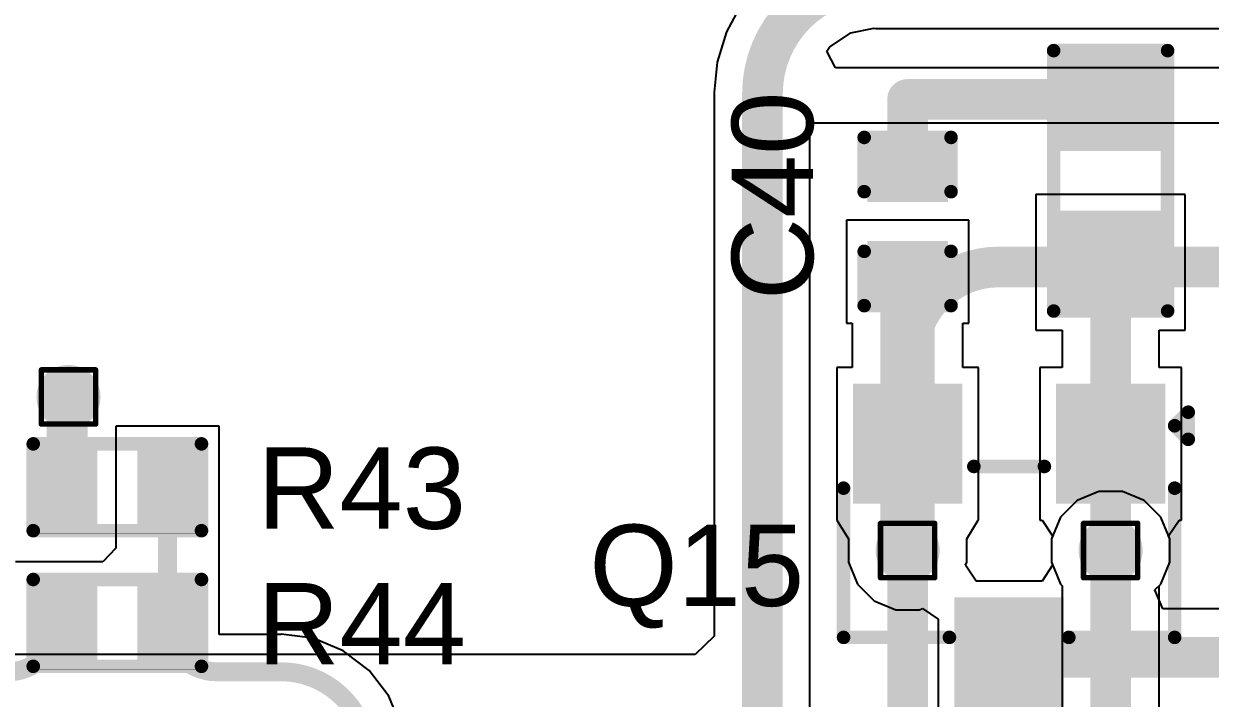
# Model space of a CAD drawing. Header units: inches. Extents: x -40 to 219, y 2 to 133.
# Drawn here: x 25.39 to 36.49, y 32.44 to 38.76 of the extents above; entities that cross this region are included whole.
import ezdxf

# ---------------------------------------------------------------- set-up
doc = ezdxf.new("R2010")
doc.units = ezdxf.units.IN
for name, color, linetype in [('Bottom Layer', 5, 'Continuous'), ('Drill Drawing', 1, 'Continuous'), ('Top Layer', 1, 'Continuous'), ('Top Overlay', 2, 'Continuous'), ('Top Paste', 8, 'Continuous'), ('Top Solder', 216, 'Continuous'), ('Via Holes', 16, 'Continuous')]:
    doc.layers.add(name, color=color, linetype=linetype)
doc.styles.add('Arial', font='', dxfattribs={"height": 0.2})
doc.styles.get('Arial').set_extended_font_data('Arial')

# ---------------------------------------------------------------- blocks, each defined once
blk = doc.blocks.new('R___0603_42')
at = {"layer": 'Top Layer'}
for points in [[(-0.3809999999999999, 0.4445), (-0.3809999999999999, -0.4445), (-1.143, -0.4445), (-1.143, 0.4445)], [(1.143, 0.4445), (1.143, -0.4445), (0.3809999999999999, -0.4445), (0.3809999999999999, 0.4445)]]:
    blk.add_hatch(color=1, dxfattribs=at).paths.add_polyline_path(points)
at = {"layer": 'Top Paste'}
for points in [[(-0.3809999999999999, 0.4445), (-0.3809999999999999, -0.4445), (-1.143, -0.4445), (-1.143, 0.4445)], [(1.143, 0.4445), (1.143, -0.4445), (0.3809999999999999, -0.4445), (0.3809999999999999, 0.4445)]]:
    blk.add_hatch(color=8, dxfattribs=at).paths.add_polyline_path(points)
at = {"layer": 'Top Solder'}
for points in [[(-0.2794, 0.5460999999999999), (-0.2794, -0.5460999999999999), (-1.2446, -0.5460999999999999), (-1.2446, 0.5460999999999999)], [(1.2446, 0.5460999999999999), (1.2446, -0.5460999999999999), (0.2794, -0.5460999999999999), (0.2794, 0.5460999999999999)]]:
    blk.add_hatch(color=216, dxfattribs=at).paths.add_polyline_path(points)
at = {"layer": 'Top Overlay'}
for points in [[(1.2192, 0.5334, 0.127, 0.127, 0), (-1.2192, 0.5334, 0.127, 0.127, 0)], [(-1.2192, -0.5334, 0.127, 0.127, 0), (-1.2192, 0.5334, 0.127, 0.127, 0)], [(1.2192, -0.5334, 0.127, 0.127, 0), (1.2192, 0.5334, 0.127, 0.127, 0)], [(1.2192, -0.5334, 0.127, 0.127, 0), (-1.2192, -0.5334, 0.127, 0.127, 0)]]:
    blk.add_lwpolyline(points, format="xyseb", dxfattribs=at)
for points in [[(-1.25095, 0.5334, 0.0635, 0.0635, 1), (-1.18745, 0.5334, 0.0635, 0.0635, 1)], [(-1.25095, 0.5334, 0.0635, 0.0635, 1), (-1.18745, 0.5334, 0.0635, 0.0635, 1)], [(1.18745, 0.5334, 0.0635, 0.0635, 1), (1.25095, 0.5334, 0.0635, 0.0635, 1)], [(1.18745, 0.5334, 0.0635, 0.0635, 1), (1.25095, 0.5334, 0.0635, 0.0635, 1)], [(-1.25095, -0.5334, 0.0635, 0.0635, 1), (-1.18745, -0.5334, 0.0635, 0.0635, 1)], [(-1.25095, -0.5334, 0.0635, 0.0635, 1), (-1.18745, -0.5334, 0.0635, 0.0635, 1)], [(1.18745, -0.5334, 0.0635, 0.0635, 1), (1.25095, -0.5334, 0.0635, 0.0635, 1)], [(1.18745, -0.5334, 0.0635, 0.0635, 1), (1.25095, -0.5334, 0.0635, 0.0635, 1)]]:
    blk.add_lwpolyline(points, format="xyseb", close=True, dxfattribs=at)
blk = doc.blocks.new('R___0402_74')
at = {"layer": 'Top Layer'}
for points in [[(-0.6985, -0.31750254), (-0.6985, 0.31749746), (-0.2412999999999999, 0.31749746), (-0.2413, -0.31750254)], [(0.2412999999999999, -0.31750254), (0.2413, 0.31749746), (0.6985, 0.31749746), (0.6985, -0.31750254)]]:
    blk.add_hatch(color=1, dxfattribs=at).paths.add_polyline_path(points)
at = {"layer": 'Top Paste'}
for points in [[(-0.6985, -0.31750254), (-0.6985, 0.31749746), (-0.2412999999999999, 0.31749746), (-0.2413, -0.31750254)], [(0.2412999999999999, -0.31750254), (0.2413, 0.31749746), (0.6985, 0.31749746), (0.6985, -0.31750254)]]:
    blk.add_hatch(color=8, dxfattribs=at).paths.add_polyline_path(points)
at = {"layer": 'Top Solder'}
for points in [[(-0.75350116, -0.3725037), (-0.75350116, 0.3724986199999999), (-0.1862988399999999, 0.3724986199999999), (-0.18629884, -0.3725037)], [(0.1862988399999999, -0.3725037), (0.18629884, 0.3724986199999999), (0.75350116, 0.3724986199999999), (0.75350116, -0.3725037)]]:
    blk.add_hatch(color=216, dxfattribs=at).paths.add_polyline_path(points)
at = {"layer": 'Top Overlay'}
for points in [[(-0.78740254, -0.40640508, 0.127, 0.127, 0), (-0.7874, 0.40639746, 0.127, 0.127, 0)], [(-0.7874, 0.40639746, 0.127, 0.127, 0), (0.7874, 0.40639746, 0.127, 0.127, 0)], [(0.7874, 0.40639746, 0.127, 0.127, 0), (0.78740254, -0.40640508, 0.127, 0.127, 0)], [(-0.78740254, -0.40640508, 0.127, 0.127, 0), (0.78740254, -0.40640508, 0.127, 0.127, 0)], [(-0.8128, -0.4318, 0.0032258, 0.0032258, 0), (0.8128, -0.4318, 0.0032258, 0.0032258, 0)]]:
    blk.add_lwpolyline(points, format="xyseb", dxfattribs=at)
for points in [[(-0.8191499999999999, 0.40639746, 0.0635, 0.0635, 1), (-0.7556499999999999, 0.40639746, 0.0635, 0.0635, 1)], [(-0.8191499999999999, 0.40639746, 0.0635, 0.0635, 1), (-0.7556499999999999, 0.40639746, 0.0635, 0.0635, 1)], [(0.7556499999999999, 0.40639746, 0.0635, 0.0635, 1), (0.8191499999999999, 0.40639746, 0.0635, 0.0635, 1)], [(0.7556499999999999, 0.40639746, 0.0635, 0.0635, 1), (0.8191499999999999, 0.40639746, 0.0635, 0.0635, 1)], [(-0.8191525399999998, -0.40640508, 0.0635, 0.0635, 1), (-0.75565254, -0.40640508, 0.0635, 0.0635, 1)], [(-0.8191525399999998, -0.40640508, 0.0635, 0.0635, 1), (-0.75565254, -0.40640508, 0.0635, 0.0635, 1)], [(-0.81360518, -0.4318, 0.0016129, 0.0016129, 1), (-0.8119948199999999, -0.4318, 0.0016129, 0.0016129, 1)], [(0.75565254, -0.40640508, 0.0635, 0.0635, 1), (0.8191525399999998, -0.40640508, 0.0635, 0.0635, 1)], [(0.75565254, -0.40640508, 0.0635, 0.0635, 1), (0.8191525399999998, -0.40640508, 0.0635, 0.0635, 1)], [(0.8119948199999999, -0.4318, 0.0016129, 0.0016129, 1), (0.81360518, -0.4318, 0.0016129, 0.0016129, 1)]]:
    blk.add_lwpolyline(points, format="xyseb", close=True, dxfattribs=at)
blk = doc.blocks.new('R___0402_75')
at = {"layer": 'Top Layer'}
for points in [[(-0.6985, -0.3175), (-0.6985, 0.3175), (-0.2412999999999999, 0.3175), (-0.2413, -0.3175)], [(0.2412999999999999, -0.3175), (0.2413, 0.3175), (0.6985, 0.3175), (0.6985, -0.3175)]]:
    blk.add_hatch(color=1, dxfattribs=at).paths.add_polyline_path(points)
at = {"layer": 'Top Paste'}
for points in [[(-0.6985, -0.3175), (-0.6985, 0.3175), (-0.2412999999999999, 0.3175), (-0.2413, -0.3175)], [(0.2412999999999999, -0.3175), (0.2413, 0.3175), (0.6985, 0.3175), (0.6985, -0.3175)]]:
    blk.add_hatch(color=8, dxfattribs=at).paths.add_polyline_path(points)
at = {"layer": 'Top Solder'}
for points in [[(-0.75350116, -0.37250116), (-0.75350116, 0.37250116), (-0.1862988399999999, 0.37250116), (-0.18629884, -0.37250116)], [(0.1862988399999999, -0.37250116), (0.18629884, 0.37250116), (0.75350116, 0.37250116), (0.75350116, -0.37250116)]]:
    blk.add_hatch(color=216, dxfattribs=at).paths.add_polyline_path(points)
at = {"layer": 'Top Overlay'}
for points in [[(-0.7874, 0.4064, 0.127, 0.127, 0), (0.7874, 0.4064, 0.127, 0.127, 0)], [(-0.7874, -0.4064, 0.127, 0.127, 0), (-0.7874, 0.4064, 0.127, 0.127, 0)], [(0.7874, 0.4064, 0.127, 0.127, 0), (0.78740254, -0.40640254, 0.127, 0.127, 0)], [(-0.7874, -0.4064, 0.127, 0.127, 0), (0.78740254, -0.40640254, 0.127, 0.127, 0)], [(-0.8128, -0.4317974599999999, 0.0032258, 0.0032258, 0), (0.8127974599999999, -0.4317974599999999, 0.0032258, 0.0032258, 0)]]:
    blk.add_lwpolyline(points, format="xyseb", dxfattribs=at)
for points in [[(-0.8191499999999999, 0.4064, 0.0635, 0.0635, 1), (-0.7556499999999999, 0.4064, 0.0635, 0.0635, 1)], [(-0.8191499999999999, 0.4064, 0.0635, 0.0635, 1), (-0.7556499999999999, 0.4064, 0.0635, 0.0635, 1)], [(0.7556499999999999, 0.4064, 0.0635, 0.0635, 1), (0.8191499999999999, 0.4064, 0.0635, 0.0635, 1)], [(0.7556499999999999, 0.4064, 0.0635, 0.0635, 1), (0.8191499999999999, 0.4064, 0.0635, 0.0635, 1)], [(-0.8191499999999999, -0.4064, 0.0635, 0.0635, 1), (-0.7556499999999999, -0.4064, 0.0635, 0.0635, 1)], [(-0.8191499999999999, -0.4064, 0.0635, 0.0635, 1), (-0.7556499999999999, -0.4064, 0.0635, 0.0635, 1)], [(-0.81360518, -0.4317974599999999, 0.0016129, 0.0016129, 1), (-0.8119948199999999, -0.4317974599999999, 0.0016129, 0.0016129, 1)], [(0.75565254, -0.40640254, 0.0635, 0.0635, 1), (0.8191525399999998, -0.40640254, 0.0635, 0.0635, 1)], [(0.75565254, -0.40640254, 0.0635, 0.0635, 1), (0.8191525399999998, -0.40640254, 0.0635, 0.0635, 1)], [(0.81199228, -0.4317974599999999, 0.0016129, 0.0016129, 1), (0.8136026399999999, -0.4317974599999999, 0.0016129, 0.0016129, 1)]]:
    blk.add_lwpolyline(points, format="xyseb", close=True, dxfattribs=at)
blk = doc.blocks.new('SOT_23_121')
at = {"layer": 'Top Layer'}
for points in [[(-0.41000045, 1.46000089), (0.41000045, 1.46000089), (0.41000045, 0.54000019), (-0.41000045, 0.54000019)], [(-1.36000109, -0.54000019), (-0.54000019, -0.54000019), (-0.54000019, -1.46000089), (-1.36000109, -1.46000089)], [(0.54000019, -0.54000019), (1.36000109, -0.54000019), (1.36000109, -1.46000089), (0.54000019, -1.46000089)]]:
    blk.add_hatch(color=1, dxfattribs=at).paths.add_polyline_path(points)
at = {"layer": 'Top Paste'}
for points in [[(-0.41000045, 1.46000089), (0.41000045, 1.46000089), (0.41000045, 0.54000019), (-0.41000045, 0.54000019)], [(-1.36000109, -0.54000019), (-0.54000019, -0.54000019), (-0.54000019, -1.46000089), (-1.36000109, -1.46000089)], [(0.54000019, -0.54000019), (1.36000109, -0.54000019), (1.36000109, -1.46000089), (0.54000019, -1.46000089)]]:
    blk.add_hatch(color=8, dxfattribs=at).paths.add_polyline_path(points)
at = {"layer": 'Top Solder'}
for points in [[(-0.51160045, 1.56160089), (0.51160045, 1.56160089), (0.51160045, 0.43840019), (-0.51160045, 0.43840019)], [(-1.46160109, -0.43840019), (-0.43840019, -0.43840019), (-0.43840019, -1.56160089), (-1.46160109, -1.56160089)], [(0.43840019, -0.43840019), (1.46160109, -0.43840019), (1.46160109, -1.56160089), (0.43840019, -1.56160089)]]:
    blk.add_hatch(color=216, dxfattribs=at).paths.add_polyline_path(points)
at = {"layer": 'Top Overlay'}
for points in [[(-0.5588, 0.8128, 0.127, 0.127, 0), (-1.54940254, 0.8127974599999999, 0.127, 0.127, 0)], [(-1.5494, -0.5841999999999999, 0.127, 0.127, 0), (-1.54940254, 0.8127974599999999, 0.127, 0.127, 0)], [(1.54940254, 0.8127974599999999, 0.127, 0.127, 0), (0.5588, 0.8128, 0.127, 0.127, 0)], [(1.54940254, 0.8127974599999999, 0.127, 0.127, 0), (1.5494, -0.5841999999999999, 0.127, 0.127, 0)], [(0.3302, -0.7874, 0.127, 0.127, 0), (-0.3302, -0.7874, 0.127, 0.127, 0)], [(-1.5494, -1.1684, 0.127, 0.127, 0), (-1.6764, -1.0414, 0.127, 0.127, 0)], [(-1.6764, -1.0414, 0.127, 0.127, 0), (-1.6764, -1.29540254, 0.127, 0.127, 0)], [(-1.5494, -1.1684, 0.127, 0.127, 0), (-1.6764, -1.29540254, 0.127, 0.127, 0)]]:
    blk.add_lwpolyline(points, format="xyseb", dxfattribs=at)
for points in [[(-1.58115254, 0.8127974599999999, 0.0635, 0.0635, 1), (-1.51765254, 0.8127974599999999, 0.0635, 0.0635, 1)], [(-1.58115254, 0.8127974599999999, 0.0635, 0.0635, 1), (-1.51765254, 0.8127974599999999, 0.0635, 0.0635, 1)], [(-0.5905499999999999, 0.8128, 0.0635, 0.0635, 1), (-0.52705, 0.8128, 0.0635, 0.0635, 1)], [(0.52705, 0.8128, 0.0635, 0.0635, 1), (0.5905499999999999, 0.8128, 0.0635, 0.0635, 1)], [(1.51765254, 0.8127974599999999, 0.0635, 0.0635, 1), (1.58115254, 0.8127974599999999, 0.0635, 0.0635, 1)], [(1.51765254, 0.8127974599999999, 0.0635, 0.0635, 1), (1.58115254, 0.8127974599999999, 0.0635, 0.0635, 1)], [(-1.58115, -0.5841999999999999, 0.0635, 0.0635, 1), (-1.51765, -0.5841999999999999, 0.0635, 0.0635, 1)], [(1.51765, -0.5841999999999999, 0.0635, 0.0635, 1), (1.58115, -0.5841999999999999, 0.0635, 0.0635, 1)], [(-0.36195, -0.7874, 0.0635, 0.0635, 1), (-0.29845, -0.7874, 0.0635, 0.0635, 1)], [(0.29845, -0.7874, 0.0635, 0.0635, 1), (0.36195, -0.7874, 0.0635, 0.0635, 1)], [(-1.70815, -1.0414, 0.0635, 0.0635, 1), (-1.64465, -1.0414, 0.0635, 0.0635, 1)], [(-1.70815, -1.0414, 0.0635, 0.0635, 1), (-1.64465, -1.0414, 0.0635, 0.0635, 1)], [(-1.58115, -1.1684, 0.0635, 0.0635, 1), (-1.51765, -1.1684, 0.0635, 0.0635, 1)], [(-1.58115, -1.1684, 0.0635, 0.0635, 1), (-1.51765, -1.1684, 0.0635, 0.0635, 1)], [(-1.70815, -1.29540254, 0.0635, 0.0635, 1), (-1.64465, -1.29540254, 0.0635, 0.0635, 1)], [(-1.70815, -1.29540254, 0.0635, 0.0635, 1), (-1.64465, -1.29540254, 0.0635, 0.0635, 1)]]:
    blk.add_lwpolyline(points, format="xyseb", close=True, dxfattribs=at)
blk = doc.blocks.new('C___0402_172')
at = {"layer": 'Top Layer'}
for points in [[(-0.6985025399999999, -0.3175), (-0.6985025399999999, 0.3174999999999999), (-0.2413025400000001, 0.3175), (-0.2413025399999999, -0.3174999999999999)], [(0.2413000000000001, -0.3175), (0.2412999999999999, 0.3174999999999999), (0.6985, 0.3175), (0.6985, -0.3174999999999999)]]:
    blk.add_hatch(color=1, dxfattribs=at).paths.add_polyline_path(points)
at = {"layer": 'Top Paste'}
for points in [[(-0.6985025399999999, -0.3175), (-0.6985025399999999, 0.3174999999999999), (-0.2413025400000001, 0.3175), (-0.2413025399999999, -0.3174999999999999)], [(0.2413000000000001, -0.3175), (0.2412999999999999, 0.3174999999999999), (0.6985, 0.3175), (0.6985, -0.3174999999999999)]]:
    blk.add_hatch(color=8, dxfattribs=at).paths.add_polyline_path(points)
at = {"layer": 'Top Solder'}
for points in [[(-0.75850242, -0.3774998800000001), (-0.75850242, 0.3774998799999999), (-0.1813026600000001, 0.3774998800000001), (-0.1813026599999999, -0.3774998799999999)], [(0.1813001200000001, -0.3774998800000001), (0.1813001199999999, 0.3774998799999999), (0.7584998799999999, 0.3774998800000001), (0.7584998799999999, -0.3774998799999999)]]:
    blk.add_hatch(color=216, dxfattribs=at).paths.add_polyline_path(points)
at = {"layer": 'Top Overlay'}
for points in [[(-0.7874, 0.4064, 0.127, 0.127, 0), (-0.27940254, 0.40640254, 0.127, 0.127, 0)], [(-0.7874, -0.4064, 0.127, 0.127, 0), (-0.7874, 0.4064, 0.127, 0.127, 0)], [(0.7874, 0.4064, 0.127, 0.127, 0), (0.2794, 0.4064, 0.127, 0.127, 0)], [(0.7874, -0.4064, 0.127, 0.127, 0), (0.7874, 0.4064, 0.127, 0.127, 0)], [(-0.27940254, -0.40640254, 0.127, 0.127, 0), (-0.7874, -0.4064, 0.127, 0.127, 0)], [(0.7874, -0.4064, 0.127, 0.127, 0), (0.2794, -0.4064, 0.127, 0.127, 0)]]:
    blk.add_lwpolyline(points, format="xyseb", dxfattribs=at)
for points in [[(-0.8191499999999999, 0.4064, 0.0635, 0.0635, 1), (-0.7556499999999999, 0.4064, 0.0635, 0.0635, 1)], [(-0.8191499999999999, 0.4064, 0.0635, 0.0635, 1), (-0.7556499999999999, 0.4064, 0.0635, 0.0635, 1)], [(-0.31115254, 0.40640254, 0.0635, 0.0635, 1), (-0.24765254, 0.40640254, 0.0635, 0.0635, 1)], [(0.24765, 0.4064, 0.0635, 0.0635, 1), (0.31115, 0.4064, 0.0635, 0.0635, 1)], [(0.7556499999999999, 0.4064, 0.0635, 0.0635, 1), (0.8191499999999999, 0.4064, 0.0635, 0.0635, 1)], [(0.7556499999999999, 0.4064, 0.0635, 0.0635, 1), (0.8191499999999999, 0.4064, 0.0635, 0.0635, 1)], [(-0.8191499999999999, -0.4064, 0.0635, 0.0635, 1), (-0.7556499999999999, -0.4064, 0.0635, 0.0635, 1)], [(-0.8191499999999999, -0.4064, 0.0635, 0.0635, 1), (-0.7556499999999999, -0.4064, 0.0635, 0.0635, 1)], [(-0.31115254, -0.40640254, 0.0635, 0.0635, 1), (-0.24765254, -0.40640254, 0.0635, 0.0635, 1)], [(0.24765, -0.4064, 0.0635, 0.0635, 1), (0.31115, -0.4064, 0.0635, 0.0635, 1)], [(0.7556499999999999, -0.4064, 0.0635, 0.0635, 1), (0.8191499999999999, -0.4064, 0.0635, 0.0635, 1)], [(0.7556499999999999, -0.4064, 0.0635, 0.0635, 1), (0.8191499999999999, -0.4064, 0.0635, 0.0635, 1)]]:
    blk.add_lwpolyline(points, format="xyseb", close=True, dxfattribs=at)

msp = doc.modelspace()

# ---------------------------------------------------------------- hatches: boundary and pattern name
at = {"layer": 'Bottom Layer'}
h = msp.add_hatch(color=5, dxfattribs=at)
edge = h.paths.add_edge_path()
edge.add_arc((25.80805862, 35.26374963999999), 0.2999994, 0, 360)
h = msp.add_hatch(color=5, dxfattribs=at)
edge = h.paths.add_edge_path()
edge.add_arc((33.66152779999999, 33.82591152), 0.2999994, 0, 360)
h = msp.add_hatch(color=5, dxfattribs=at)
edge = h.paths.add_edge_path()
edge.add_arc((35.56152908, 33.82591152), 0.2999994, 0, 360)
at = {"layer": 'Top Layer'}
h = msp.add_hatch(color=1, dxfattribs=at)
edge = h.paths.add_edge_path()
edge.add_arc((25.80805862, 35.26374963999999), 0.2999994, 0, 360)
h = msp.add_hatch(color=1, dxfattribs=at)
edge = h.paths.add_edge_path()
edge.add_arc((33.66152779999999, 33.82591152), 0.2999994, 0, 360)
h = msp.add_hatch(color=1, dxfattribs=at)
edge = h.paths.add_edge_path()
edge.add_arc((35.56152908, 33.82591152), 0.2999994, 0, 360)
at = {"layer": 'Via Holes'}
h = msp.add_hatch(color=7, dxfattribs=at)
edge = h.paths.add_edge_path()
edge.add_arc((25.80805862, 35.26374963999999), 0.1499997, 0, 360)
h = msp.add_hatch(color=7, dxfattribs=at)
edge = h.paths.add_edge_path()
edge.add_arc((33.66152779999999, 33.82591152), 0.1499997, 0, 360)
h = msp.add_hatch(color=7, dxfattribs=at)
edge = h.paths.add_edge_path()
edge.add_arc((35.56152908, 33.82591152), 0.1499997, 0, 360)

# ---------------------------------------------------------------- linework, layer by layer
at = {"layer": 'Bottom Layer'}
for p, q in [((32.10625024, 38.94448396), (31.96630894, 38.68267092)), ((31.96630894, 38.68267092), (31.88013436, 38.39858716)), ((32.92894862, 38.53959526), (33.12919206, 38.6733923)), ((33.12919206, 38.6733923), (33.34561784, 38.71644276)), ((33.34561784, 38.71644276), (33.36539174, 38.7125083)), ((33.36539174, 38.7125083), (37.93023148, 38.7125083)), ((32.9040617, 38.5023487), (32.92894862, 38.53959526)), ((32.98787661999999, 38.3455418), (32.9040617, 38.5023487)), ((31.88013436, 38.39858716), (31.85242296, 38.11724152)), ((39.27729762, 38.3455418), (32.98787661999999, 38.3455418)), ((31.85242296, 38.11724152), (31.84962134, 38.10315214)), ((31.84962134, 38.10315214), (31.84962134, 33.02577596)), ((39.27729762, 37.82759008), (32.74262692, 37.82759008)), ((32.74262692, 37.82759008), (32.74262692, 30.34806731999999)), ((35.45133118, 34.37991092), (35.24771462, 34.29557022)), ((35.67172698, 34.37991092), (35.45133118, 34.37991092)), ((35.87534354, 34.29557022), (35.67172698, 34.37991092)), ((35.24771462, 34.29557022), (35.09187038, 34.13972598)), ((36.03118778, 34.13972598), (35.87534354, 34.29557022)), ((35.09187038, 34.13972598), (35.00752968, 33.93610942)), ((36.11552847999999, 33.93610942), (36.03118778, 34.13972598)), ((35.00752968, 33.93610942), (35.00752968, 33.71571362)), ((36.11552847999999, 33.71571362), (36.11552847999999, 33.93610942)), ((35.00752968, 33.71571362), (35.09187038, 33.51209705999999)), ((36.03118778, 33.51209705999999), (36.11552847999999, 33.71571362)), ((35.09187038, 33.51209705999999), (35.10832196, 33.49564548)), ((35.10832196, 33.49564548), (35.10832196, 27.78699548)), ((36.01473619999999, 33.49564548), (36.03118778, 33.51209705999999)), ((36.01473619999999, 27.78699548), (36.01473619999999, 33.49564548)), ((31.84962134, 33.02577596), (31.6718188, 32.8535284)), ((31.6718188, 32.8535284), (24.55439844, 32.85353094))]:
    msp.add_line(p, q, dxfattribs=at)
for points in [[(32.30282846, 38.10315214, 0.3809999999999999, 0.3809999999999999, -0.4142135623730951), (33.36539174, 39.16571542, 0.3809999999999999, 0.3809999999999999, 0)], [(32.30282846, 30.00439262, 0.3809999999999999, 0.3809999999999999, 0), (32.30282846, 38.10315214, 0.3809999999999999, 0.3809999999999999, 0)], [(33.66152779999999, 35.63134352, 0.3809999999999999, 0.3809999999999999, -0.4142135623730951), (34.51107398, 36.4808897, 0.3809999999999999, 0.3809999999999999, 0)], [(34.51107398, 36.4808897, 0.3809999999999999, 0.3809999999999999, 0), (44.10841826, 36.4808897, 0.3809999999999999, 0.3809999999999999, 0)], [(33.66152779999999, 33.82591152, 0.3809999999999999, 0.3809999999999999, 0), (33.66152779999999, 35.63134352, 0.3809999999999999, 0.3809999999999999, 0)], [(33.66152779999999, 21.27757492, 0.3809999999999999, 0.3809999999999999, 0), (33.66152779999999, 33.82591152, 0.3809999999999999, 0.3809999999999999, 0)], [(35.56152908, 27.78699548, 0.3809999999999999, 0.3809999999999999, 0), (35.56152908, 33.82591152, 0.3809999999999999, 0.3809999999999999, 0)]]:
    msp.add_lwpolyline(points, format="xyseb", dxfattribs=at)
for points in [[(32.20757846, 38.10315214, 0.1905, 0.1905, 1), (32.39807845999999, 38.10315214, 0.1905, 0.1905, 1)], [(32.20757846, 38.10315214, 0.1905, 0.1905, 1), (32.39807845999999, 38.10315214, 0.1905, 0.1905, 1)], [(34.41582398, 36.4808897, 0.1905, 0.1905, 1), (34.60632398, 36.4808897, 0.1905, 0.1905, 1)], [(34.41582398, 36.4808897, 0.1905, 0.1905, 1), (34.60632398, 36.4808897, 0.1905, 0.1905, 1)], [(33.56627779999999, 35.63134352, 0.1905, 0.1905, 1), (33.7567778, 35.63134352, 0.1905, 0.1905, 1)], [(33.56627779999999, 35.63134352, 0.1905, 0.1905, 1), (33.7567778, 35.63134352, 0.1905, 0.1905, 1)], [(33.56627779999999, 33.82591152, 0.1905, 0.1905, 1), (33.7567778, 33.82591152, 0.1905, 0.1905, 1)], [(33.56627779999999, 33.82591152, 0.1905, 0.1905, 1), (33.7567778, 33.82591152, 0.1905, 0.1905, 1)], [(35.46627908, 33.82591152, 0.1905, 0.1905, 1), (35.65677907999999, 33.82591152, 0.1905, 0.1905, 1)]]:
    msp.add_lwpolyline(points, format="xyseb", close=True, dxfattribs=at)
at = {"layer": 'Drill Drawing'}
for points in [[(25.55405862, 35.51774964, 0.0508, 0.0508, 0), (26.06205862, 35.51774964, 0.0508, 0.0508, 0)], [(25.55405862, 35.00974964, 0.0508, 0.0508, 0), (25.55405862, 35.51774964, 0.0508, 0.0508, 0)], [(26.06205862, 35.00974964, 0.0508, 0.0508, 0), (26.06205862, 35.51774964, 0.0508, 0.0508, 0)], [(25.55405862, 35.00974964, 0.0508, 0.0508, 0), (26.06205862, 35.00974964, 0.0508, 0.0508, 0)], [(33.4075278, 34.07991152, 0.0508, 0.0508, 0), (33.91552779999999, 34.07991152, 0.0508, 0.0508, 0)], [(33.4075278, 33.57191152, 0.0508, 0.0508, 0), (33.4075278, 34.07991152, 0.0508, 0.0508, 0)], [(33.91552779999999, 33.57191152, 0.0508, 0.0508, 0), (33.91552779999999, 34.07991152, 0.0508, 0.0508, 0)], [(35.30752907999999, 34.07991152, 0.0508, 0.0508, 0), (35.81552908, 34.07991152, 0.0508, 0.0508, 0)], [(35.30752907999999, 33.57191152, 0.0508, 0.0508, 0), (35.30752907999999, 34.07991152, 0.0508, 0.0508, 0)], [(35.81552908, 33.57191152, 0.0508, 0.0508, 0), (35.81552908, 34.07991152, 0.0508, 0.0508, 0)], [(33.4075278, 33.57191152, 0.0508, 0.0508, 0), (33.91552779999999, 33.57191152, 0.0508, 0.0508, 0)], [(35.30752907999999, 33.57191152, 0.0508, 0.0508, 0), (35.81552908, 33.57191152, 0.0508, 0.0508, 0)]]:
    msp.add_lwpolyline(points, format="xyseb", dxfattribs=at)
for points in [[(25.54135862, 35.51774964, 0.0254, 0.0254, 1), (25.56675862, 35.51774964, 0.0254, 0.0254, 1)], [(25.54135862, 35.51774964, 0.0254, 0.0254, 1), (25.56675862, 35.51774964, 0.0254, 0.0254, 1)], [(26.04935862, 35.51774964, 0.0254, 0.0254, 1), (26.07475862, 35.51774964, 0.0254, 0.0254, 1)], [(26.04935862, 35.51774964, 0.0254, 0.0254, 1), (26.07475862, 35.51774964, 0.0254, 0.0254, 1)], [(25.54135862, 35.00974964, 0.0254, 0.0254, 1), (25.56675862, 35.00974964, 0.0254, 0.0254, 1)], [(25.54135862, 35.00974964, 0.0254, 0.0254, 1), (25.56675862, 35.00974964, 0.0254, 0.0254, 1)], [(26.04935862, 35.00974964, 0.0254, 0.0254, 1), (26.07475862, 35.00974964, 0.0254, 0.0254, 1)], [(26.04935862, 35.00974964, 0.0254, 0.0254, 1), (26.07475862, 35.00974964, 0.0254, 0.0254, 1)], [(33.39482779999999, 34.07991152, 0.0254, 0.0254, 1), (33.4202278, 34.07991152, 0.0254, 0.0254, 1)], [(33.39482779999999, 34.07991152, 0.0254, 0.0254, 1), (33.4202278, 34.07991152, 0.0254, 0.0254, 1)], [(33.9028278, 34.07991152, 0.0254, 0.0254, 1), (33.9282278, 34.07991152, 0.0254, 0.0254, 1)], [(33.9028278, 34.07991152, 0.0254, 0.0254, 1), (33.9282278, 34.07991152, 0.0254, 0.0254, 1)], [(35.29482908, 34.07991152, 0.0254, 0.0254, 1), (35.32022908, 34.07991152, 0.0254, 0.0254, 1)], [(35.29482908, 34.07991152, 0.0254, 0.0254, 1), (35.32022908, 34.07991152, 0.0254, 0.0254, 1)], [(35.80282908, 34.07991152, 0.0254, 0.0254, 1), (35.82822907999999, 34.07991152, 0.0254, 0.0254, 1)], [(35.80282908, 34.07991152, 0.0254, 0.0254, 1), (35.82822907999999, 34.07991152, 0.0254, 0.0254, 1)], [(33.39482779999999, 33.57191152, 0.0254, 0.0254, 1), (33.4202278, 33.57191152, 0.0254, 0.0254, 1)], [(33.39482779999999, 33.57191152, 0.0254, 0.0254, 1), (33.4202278, 33.57191152, 0.0254, 0.0254, 1)], [(33.9028278, 33.57191152, 0.0254, 0.0254, 1), (33.9282278, 33.57191152, 0.0254, 0.0254, 1)], [(33.9028278, 33.57191152, 0.0254, 0.0254, 1), (33.9282278, 33.57191152, 0.0254, 0.0254, 1)], [(35.29482908, 33.57191152, 0.0254, 0.0254, 1), (35.32022908, 33.57191152, 0.0254, 0.0254, 1)], [(35.29482908, 33.57191152, 0.0254, 0.0254, 1), (35.32022908, 33.57191152, 0.0254, 0.0254, 1)], [(35.80282908, 33.57191152, 0.0254, 0.0254, 1), (35.82822907999999, 33.57191152, 0.0254, 0.0254, 1)], [(35.80282908, 33.57191152, 0.0254, 0.0254, 1), (35.82822907999999, 33.57191152, 0.0254, 0.0254, 1)]]:
    msp.add_lwpolyline(points, format="xyseb", close=True, dxfattribs=at)
at = {"layer": 'Top Layer'}
for p, q in [((36.26002908, 37.16067244), (34.86302908, 37.16067244)), ((34.86302908, 37.16067244), (34.86302908, 35.89067244)), ((36.26002908, 35.89067244), (36.26002908, 37.16067244)), ((34.2330278, 36.91937244), (33.09002779999999, 36.91937244)), ((33.09002779999999, 36.91937244), (33.09002779999999, 35.95417243999999)), ((34.2330278, 35.95417243999999), (34.2330278, 36.91937244)), ((33.09002779999999, 35.95417243999999), (33.14357608, 35.95417243999999)), ((33.14357608, 35.95417243999999), (33.14357608, 35.53991114)), ((34.17947952, 35.53991114), (34.17947952, 35.95417243999999)), ((34.17947952, 35.95417243999999), (34.2330278, 35.95417243999999)), ((34.86302908, 35.89067244), (35.10832196, 35.89067244)), ((35.10832196, 35.89067244), (35.10832196, 35.53991114)), ((36.01473619999999, 35.53991114), (36.01473619999999, 35.89067244)), ((36.01473619999999, 35.89067244), (36.26002908, 35.89067244)), ((33.14357608, 35.53991114), (32.99752862, 35.53991114)), ((32.99752862, 35.53991114), (32.99752862, 34.11191298)), ((34.32552698, 35.53991114), (34.17947952, 35.53991114)), ((34.32552698, 34.11191298), (34.32552698, 35.53991114)), ((35.10832196, 35.53991114), (34.8975299, 35.53991114)), ((34.8975299, 35.53991114), (34.8975299, 34.11191298)), ((36.22552826, 35.53991114), (36.01473619999999, 35.53991114)), ((36.22552826, 34.11191298), (36.22552826, 35.53991114)), ((27.21771798, 34.98989192), (26.25251798, 34.98989192)), ((26.25251798, 34.98989192), (26.25251798, 33.84689446)), ((27.21771798, 33.846897), (27.21771798, 34.98989192)), ((32.99752862, 34.11191298), (33.00004322, 34.11191298)), ((33.00004322, 34.11191298), (33.1075284, 33.93610688)), ((34.2155272, 33.93610688), (34.32301237999999, 34.11191298)), ((34.32301237999999, 34.11191298), (34.32552698, 34.11191298)), ((34.8975299, 34.11191298), (34.92033147999999, 34.11191298)), ((34.92033147999999, 34.11191298), (35.01911462, 33.96407736)), ((36.10394354, 33.96407736), (36.20272668, 34.11191298)), ((36.20272668, 34.11191298), (36.22552826, 34.11191298)), ((33.1075284, 33.93610688), (33.1075284, 33.71571362)), ((34.2155272, 33.71571362), (34.2155272, 33.93610688)), ((35.01911462, 33.96407736), (35.00752968, 33.93610942)), ((35.00752968, 33.93610942), (35.00752968, 33.71571362)), ((36.11552847999999, 33.93610942), (36.10394354, 33.96407736)), ((36.11552847999999, 33.71571362), (36.11552847999999, 33.93610942)), ((26.25251798, 33.84689446), (26.12991218, 33.71987668)), ((27.21772306, 33.846897), (27.21771798, 33.846897)), ((27.21772306, 33.7198716), (27.21772306, 33.846897)), ((26.12991218, 33.71987668), (25.31271798, 33.71987668)), ((27.21771798, 33.04079498), (27.21771798, 33.7198716)), ((27.21771798, 33.7198716), (27.21772306, 33.7198716)), ((33.1075284, 33.71571362), (33.1918691, 33.51209705999999)), ((34.20394226, 33.68774568), (34.2155272, 33.71571362)), ((34.3027254, 33.53991006), (34.20394226, 33.68774568)), ((35.01911462, 33.68774568), (34.92033147999999, 33.53991006)), ((35.00752968, 33.71571362), (35.01911462, 33.68774568)), ((36.03118778, 33.51209705999999), (36.11552847999999, 33.71571362)), ((34.92033147999999, 33.53991006), (34.3027254, 33.53991006)), ((33.1918691, 33.51209705999999), (33.34771334, 33.35625282)), ((35.97600882, 33.4569181), (36.03118778, 33.51209705999999)), ((36.04965866, 33.2791181), (35.97600882, 33.4569181)), ((33.34771334, 33.35625282), (33.5513299, 33.27191212)), ((33.5513299, 33.27191212), (33.7717257, 33.27191212)), ((33.7717257, 33.27191212), (33.79969364, 33.28349706)), ((33.79969364, 33.28349706), (33.94752926, 33.18471392)), ((36.59163116, 33.2791181), (36.04965866, 33.2791181)), ((33.94752926, 33.18471392), (33.94752926, 32.1119119)), ((27.49471768, 33.04079498), (27.21771798, 33.04079498)), ((27.49479388, 33.04081022), (27.49471768, 33.04079498)), ((27.79724946, 33.04081022), (27.49479388, 33.04081022)), ((28.0989913, 33.0043409), (27.79724946, 33.0440665)), ((27.79724946, 33.0440665), (27.79724946, 33.04081022)), ((28.3801693, 32.88787428), (28.0989913, 33.0043409)), ((28.6216217, 32.70260159999999), (28.3801693, 32.88787428)), ((28.80689438, 32.46114919999999), (28.6216217, 32.70260159999999)), ((28.923361, 32.1799712), (28.80689438, 32.46114919999999))]:
    msp.add_line(p, q, dxfattribs=at)
for points in [[(33.66152779999999, 37.37657498, 0.3809999999999999, 0.3809999999999999, 0), (33.66152779999999, 38.04967243999999, 0.3809999999999999, 0.3809999999999999, 0)], [(33.66152779999999, 38.04967243999999, 0.3809999999999999, 0.3809999999999999, 0), (35.56152908, 38.04967243999999, 0.3809999999999999, 0.3809999999999999, 0)], [(35.56152908, 34.82591206, 0.3809999999999999, 0.3809999999999999, 0), (35.56152908, 36.52567243999999, 0.3809999999999999, 0.3809999999999999, 0)], [(33.66152779999999, 34.82591206, 0.508, 0.508, 0), (33.66152779999999, 36.36880458, 0.508, 0.508, 0)], [(25.79532052, 34.41839192, 0.3809999999999999, 0.3809999999999999, 0), (25.79532052, 35.26374963999999, 0.3809999999999999, 0.3809999999999999, 0)], [(33.66152779999999, 33.82591152, 0.508, 0.508, 0), (33.66152779999999, 34.82591206, 0.508, 0.508, 0)], [(35.56152908, 33.82591152, 0.3809999999999999, 0.3809999999999999, 0), (35.56152908, 34.82591206, 0.3809999999999999, 0.3809999999999999, 0)], [(26.73511544, 34.41838937999999, 0.1778, 0.1778, 0), (26.73511798, 33.20169128, 0.1778, 0.1778, 0)], [(25.65561798, 32.91977668, 0.1778, 0.1778, 0), (25.79531798, 33.14837668, 0.1778, 0.1778, 0)], [(27.19231798, 32.69117668, 0.1778, 0.1778, -0.4142135623730951), (26.73511798, 33.14837668, 0.1778, 0.1778, 0)], [(25.57669764, 32.83562139999999, 0.1778, 0.1778, 0), (25.65561798, 32.91977668, 0.1778, 0.1778, 0)], [(34.61152844, 32.82591098, 0.3809999999999999, 0.3809999999999999, 0), (37.29013116, 32.82591098, 0.3809999999999999, 0.3809999999999999, 0)], [(25.57669764, 32.83562139999999, 0.1778, 0.1778, -0.2072623171185884), (25.2432058, 32.69117668, 0.1778, 0.1778, 0)], [(27.19231798, 32.69117668, 0.1778, 0.1778, 0), (27.49477864, 32.69117668, 0.1778, 0.1778, 0)], [(27.49477864, 32.69117668, 0.1778, 0.1778, 0), (27.49479388, 32.69119191999999, 0.1778, 0.1778, 0)], [(27.49479388, 32.69119191999999, 0.1778, 0.1778, 0), (27.79724946, 32.69119191999999, 0.1778, 0.1778, 0)], [(27.79724946, 32.69119191999999, 0.1778, 0.1778, -0.4142135623730951), (28.61021202, 31.87822936, 0.1778, 0.1778, 0)]]:
    msp.add_lwpolyline(points, format="xyseb", dxfattribs=at)
for points in [[(33.56627779999999, 38.04967243999999, 0.1905, 0.1905, 1), (33.7567778, 38.04967243999999, 0.1905, 0.1905, 1)], [(33.56627779999999, 38.04967243999999, 0.1905, 0.1905, 1), (33.7567778, 38.04967243999999, 0.1905, 0.1905, 1)], [(35.46627908, 38.04967243999999, 0.1905, 0.1905, 1), (35.65677907999999, 38.04967243999999, 0.1905, 0.1905, 1)], [(33.56627779999999, 37.37657498, 0.1905, 0.1905, 1), (33.7567778, 37.37657498, 0.1905, 0.1905, 1)], [(35.46627908, 36.52567243999999, 0.1905, 0.1905, 1), (35.65677907999999, 36.52567243999999, 0.1905, 0.1905, 1)], [(33.5345278, 36.36880458, 0.254, 0.254, 1), (33.7885278, 36.36880458, 0.254, 0.254, 1)], [(25.70007052, 35.26374963999999, 0.1905, 0.1905, 1), (25.89057052, 35.26374963999999, 0.1905, 0.1905, 1)], [(33.5345278, 34.82591206, 0.254, 0.254, 1), (33.7885278, 34.82591206, 0.254, 0.254, 1)], [(33.5345278, 34.82591206, 0.254, 0.254, 1), (33.7885278, 34.82591206, 0.254, 0.254, 1)], [(35.46627908, 34.82591206, 0.1905, 0.1905, 1), (35.65677907999999, 34.82591206, 0.1905, 0.1905, 1)], [(35.46627908, 34.82591206, 0.1905, 0.1905, 1), (35.65677907999999, 34.82591206, 0.1905, 0.1905, 1)], [(25.70007052, 34.41839192, 0.1905, 0.1905, 1), (25.89057052, 34.41839192, 0.1905, 0.1905, 1)], [(26.69066544, 34.41838937999999, 0.08889999999999999, 0.08889999999999999, 1), (26.77956544, 34.41838937999999, 0.08889999999999999, 0.08889999999999999, 1)], [(33.5345278, 33.82591152, 0.254, 0.254, 1), (33.7885278, 33.82591152, 0.254, 0.254, 1)], [(35.46627908, 33.82591152, 0.1905, 0.1905, 1), (35.65677907999999, 33.82591152, 0.1905, 0.1905, 1)], [(25.75086798, 33.14837668, 0.08889999999999999, 0.08889999999999999, 1), (25.83976798, 33.14837668, 0.08889999999999999, 0.08889999999999999, 1)], [(26.69066798, 33.20169128, 0.08889999999999999, 0.08889999999999999, 1), (26.77956798, 33.20169128, 0.08889999999999999, 0.08889999999999999, 1)], [(26.69066798, 33.14837668, 0.08889999999999999, 0.08889999999999999, 1), (26.77956798, 33.14837668, 0.08889999999999999, 0.08889999999999999, 1)], [(25.61116798, 32.91977668, 0.08889999999999999, 0.08889999999999999, 1), (25.70006798, 32.91977668, 0.08889999999999999, 0.08889999999999999, 1)], [(25.61116798, 32.91977668, 0.08889999999999999, 0.08889999999999999, 1), (25.70006798, 32.91977668, 0.08889999999999999, 0.08889999999999999, 1)], [(34.51627843999999, 32.82591098, 0.1905, 0.1905, 1), (34.70677844, 32.82591098, 0.1905, 0.1905, 1)], [(25.53224764, 32.83562139999999, 0.08889999999999999, 0.08889999999999999, 1), (25.62114764, 32.83562139999999, 0.08889999999999999, 0.08889999999999999, 1)], [(25.53224764, 32.83562139999999, 0.08889999999999999, 0.08889999999999999, 1), (25.62114764, 32.83562139999999, 0.08889999999999999, 0.08889999999999999, 1)], [(27.14786798, 32.69117668, 0.08889999999999999, 0.08889999999999999, 1), (27.23676798, 32.69117668, 0.08889999999999999, 0.08889999999999999, 1)], [(27.14786798, 32.69117668, 0.08889999999999999, 0.08889999999999999, 1), (27.23676798, 32.69117668, 0.08889999999999999, 0.08889999999999999, 1)], [(27.45032864, 32.69117668, 0.08889999999999999, 0.08889999999999999, 1), (27.53922864, 32.69117668, 0.08889999999999999, 0.08889999999999999, 1)], [(27.45032864, 32.69117668, 0.08889999999999999, 0.08889999999999999, 1), (27.53922864, 32.69117668, 0.08889999999999999, 0.08889999999999999, 1)], [(27.45034388, 32.69119191999999, 0.08889999999999999, 0.08889999999999999, 1), (27.53924388, 32.69119191999999, 0.08889999999999999, 0.08889999999999999, 1)], [(27.45034388, 32.69119191999999, 0.08889999999999999, 0.08889999999999999, 1), (27.53924388, 32.69119191999999, 0.08889999999999999, 0.08889999999999999, 1)], [(27.75279945999999, 32.69119191999999, 0.08889999999999999, 0.08889999999999999, 1), (27.84169946, 32.69119191999999, 0.08889999999999999, 0.08889999999999999, 1)], [(27.75279945999999, 32.69119191999999, 0.08889999999999999, 0.08889999999999999, 1), (27.84169946, 32.69119191999999, 0.08889999999999999, 0.08889999999999999, 1)]]:
    msp.add_lwpolyline(points, format="xyseb", close=True, dxfattribs=at)

# ---------------------------------------------------------------- block references
for name, p, rotation in [('R___0603_42', (35.56152908, 37.28767243999999), 270), ('C___0402_172', (33.66152779999999, 36.90667244), 270), ('SOT_23_121', (34.61152844, 33.82591152), 180)]:
    msp.add_blockref(name, p, dxfattribs=dict(rotation=rotation))
for name, p in [('R___0402_75', (26.26521798, 34.41839192)), ('R___0402_74', (26.26521798, 33.14837922))]:
    msp.add_blockref(name, p)

# ---------------------------------------------------------------- texts
at = {"layer": 'Top Overlay', "style": 'Arial'}
msp.add_text('C40', height=0.7619999999999999, rotation=90, dxfattribs=at).set_placement((32.7774935, 36.17040518))
for s, p in [('R43', (27.57588338, 34.02952554)), ('Q15', (30.68242784, 33.30651708)), ('R44', (27.57588338, 32.75952554))]:
    msp.add_text(s, height=0.7619999999999999, dxfattribs=at).set_placement(p)

doc.saveas('drawing.dxf')
